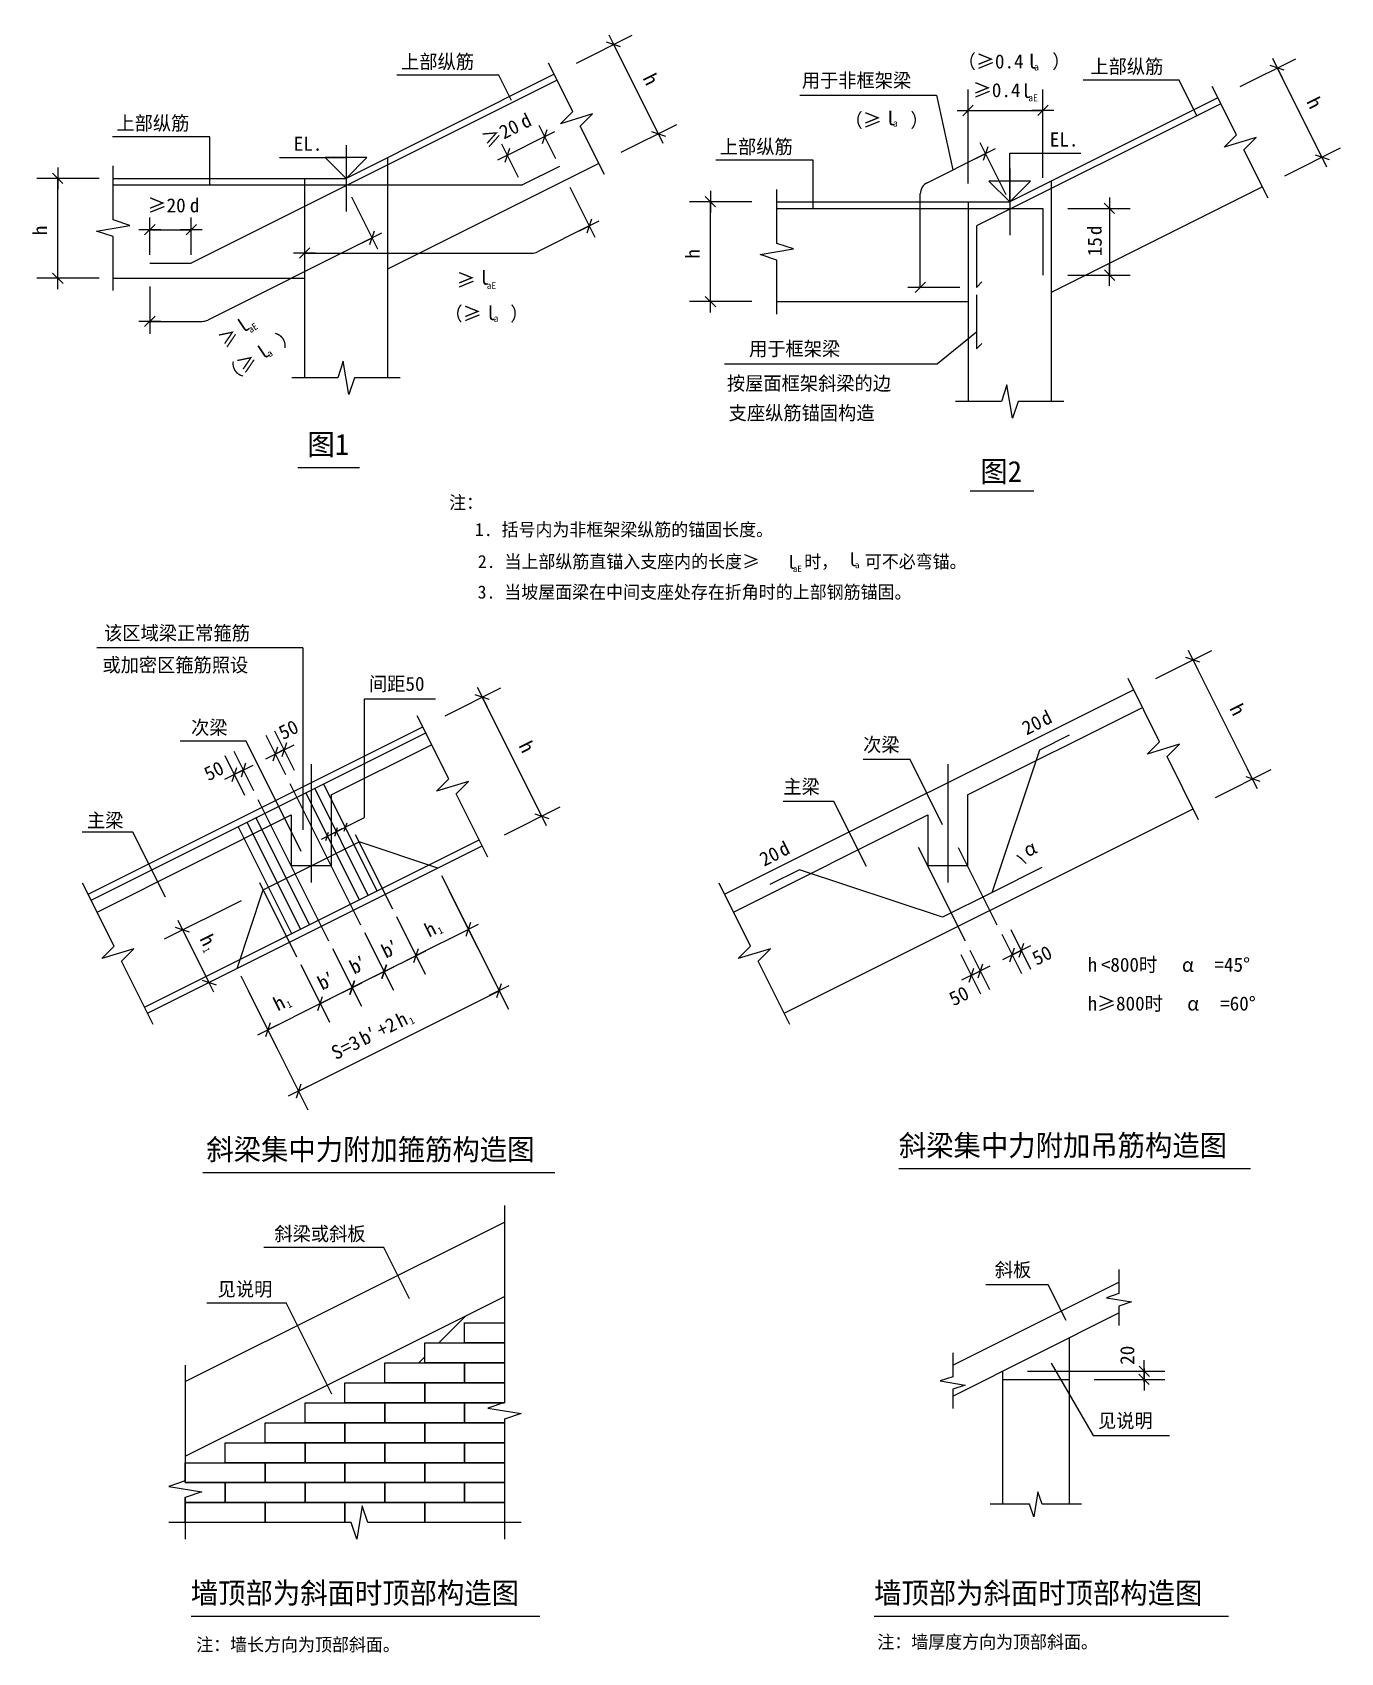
# Model space of a CAD drawing. Header units: metres. Extents: x 2570 to 18306, y -5247 to 14240.
import ezdxf

# ---------------------------------------------------------------- set-up
doc = ezdxf.new("R2010")
doc.units = ezdxf.units.M
for name, color, linetype in [('BAR', 2, 'Continuous'), ('DOTE', 1, 'Continuous'), ('PUB_DIM', 3, 'Continuous'), ('PUB_TEXT', 7, 'Continuous'), ('SLAB', 3, 'Continuous'), ('TXT', 7, 'Continuous'), ('WALL', 7, 'Continuous')]:
    doc.layers.add(name, color=color, linetype=linetype)
pattern_1 = [(45, (0, 0), (-1122.53, 1122.53), [])]

# ---------------------------------------------------------------- blocks, each defined once
blk = doc.blocks.new('_DIMX')
at = {"color": 4}
blk.add_line((131.93, 0), (-131.93, 0), dxfattribs=at)
at = {"color": 1}
blk.add_lwpolyline([(-61.27, -61.27), (64.07, 64.07)], dxfattribs=at)

msp = doc.modelspace()

# ---------------------------------------------------------------- hatches: boundary and pattern name
h = msp.add_hatch()
h.set_pattern_fill('AN33C', scale=500)
h.set_pattern_definition(pattern_1)
h.paths.add_polyline_path([(4409.68, -2882.84), (4409.68, -2962.84), (4889.68, -2962.84), (4889.68, -2722.84), (5369.68, -2722.84), (5369.68, -2482.84), (5849.68, -2482.84), (5849.68, -2242.84), (6329.68, -2242.84), (6329.68, -2002.84), (6809.68, -2002.84), (6809.68, -1762.84), (7289.68, -1762.84), (7289.68, -1522.84), (7769.68, -1522.84), (7769.68, -1282.84), (8249.68, -1282.84), (8249.68, -962.84)])
h = msp.add_hatch()
h.set_pattern_fill('AN33C', scale=500)
h.set_pattern_definition(pattern_1)
h.paths.add_polyline_path([(14640.19, -1662.61), (14240.19, -1862.61), (14240.19, -1962.61), (14640.19, -1962.61)])
h.paths.add_polyline_path([(14640.19, -1662.61), (14640.19, -1962.61), (15040.19, -1962.61), (15040.19, -1462.61)])

# ---------------------------------------------------------------- linework, layer by layer
at = {"layer": 'BAR'}
for p, q in [((8882.92, 13665.25), (4481.63, 11464.61)), ((16866.09, 13382.63), (13925.91, 11912.54)), ((8910.75, 12628.22), (8463.54, 12404.61)), ((3542.75, 12404.61), (8463.54, 12404.61)), ((11525.91, 12121.99), (14725.91, 12121.99)), ((14725.91, 12121.99), (14725.91, 11321.99)), ((13925.91, 11912.54), (13925.91, 11173.28)), ((3981.63, 11464.61), (4481.63, 11464.61)), ((13992.08, 11239.45), (13925.91, 11173.28)), ((13925.91, 11084.31), (13925.91, 10434.02)), ((13992.08, 10500.19), (13925.91, 10434.02)), ((3276.32, 3803.03), (7301.24, 5815.49)), ((14686.56, 5612.16), (15044.33, 5791.05)), ((14114.44, 3895.81), (14686.56, 5612.16)), ((6502.92, 3806.36), (5858.93, 5094.34)), ((6610.25, 3860.03), (5966.27, 5148)), ((6717.58, 3913.69), (6073.6, 5201.67)), ((5689.6, 3399.7), (5045.61, 4687.68)), ((5796.93, 3453.37), (5152.94, 4741.34)), ((5904.26, 3507.03), (5260.27, 4795.01)), ((3920.31, 2515.06), (7945.23, 4527.52)), ((11799.42, 4168.59), (11441.65, 3989.71)), ((13515.78, 3596.47), (11799.42, 4168.59)), ((14114.44, 3895.81), (13515.78, 3596.47))]:
    msp.add_line(p, q, dxfattribs=at)
at = {"layer": 'DOTE'}
for p, q in [((6342.75, 12884.61), (6342.75, 12084.61)), ((14325.91, 12601.99), (14325.91, 11801.99)), ((5923.83, 5439.83), (5923.83, 4016.23)), ((13580.06, 5439.83), (13580.06, 4016.23)), ((6520.81, 3502.26), (5671.1, 5201.67)), ((6136.81, 3310.26), (5287.1, 5009.67)), ((6904.81, 3694.26), (6458.38, 4587.11)), ((13793.05, 3310.26), (13229.82, 4436.71)), ((14177.05, 3502.26), (13711.7, 4432.96)), ((5752.81, 3118.26), (5306.38, 4011.11))]:
    msp.add_line(p, q, dxfattribs=at)
at = {"layer": 'PUB_DIM'}
for p, q in [((9115.47, 13870.97), (9786.29, 14206.38)), ((10098.9, 13022.16), (9563.13, 14093.68)), ((17098.64, 13588.35), (17769.46, 13923.76)), ((8182.08, 13724.67), (6955.81, 13724.67)), ((8333.92, 13420.98), (8182.08, 13724.67)), ((16363.17, 13666.23), (15209.48, 13666.23)), ((16577.19, 13238.18), (16363.17, 13666.23)), ((18082.06, 12739.54), (17546.3, 13811.06)), ((11801.16, 13483.71), (13447.35, 13483.71)), ((13447.35, 13483.71), (13643.27, 12587.39)), ((13825.91, 12421.99), (13825.91, 13551.99)), ((14725.91, 12489.32), (14725.91, 13551.99)), ((13826.91, 13301.99), (14724.91, 13301.99)), ((8866.03, 12717.66), (8664.78, 13120.15)), ((9652.13, 12797.66), (10322.95, 13133.07)), ((4705.28, 12984.61), (3531.9, 12984.61)), ((4705.28, 12404.61), (4705.28, 12984.61)), ((8418.82, 12494.05), (8217.57, 12896.54)), ((8284.65, 12762.38), (8731.87, 12985.99)), ((13968.14, 12917.53), (14281.19, 12291.43)), ((5542.75, 12734.61), (6342.75, 12734.61)), ((6592.75, 12734.61), (6092.75, 12734.61)), ((6092.75, 12734.61), (6342.75, 12484.61)), ((6342.75, 12484.61), (6592.75, 12734.61)), ((11962.91, 12701.99), (10789.53, 12701.99)), ((11962.91, 12121.99), (11962.91, 12701.99)), ((13333.58, 12432.54), (14035.22, 12783.36)), ((14325.91, 12786.87), (15182.98, 12786.87)), ((14325.91, 12201.99), (14325.91, 12786.87)), ((17635.29, 12515.04), (18306.11, 12850.45)), ((3374.94, 12484.61), (2624.94, 12484.61)), ((2874.94, 11285.61), (2874.94, 12483.61)), ((9035.97, 12377.78), (9335.6, 11778.51)), ((13250.66, 11173.28), (13250.66, 12298.38)), ((14075.91, 12451.99), (14325.91, 12201.99)), ((14575.91, 12451.99), (14075.91, 12451.99)), ((14325.91, 12201.99), (14575.91, 12451.99)), ((6409.83, 12261), (6722.88, 11634.9)), ((11225.91, 12201.99), (10475.91, 12201.99)), ((10725.91, 11002.99), (10725.91, 12200.99)), ((15025.91, 12121.99), (15775.91, 12121.99)), ((15525.91, 12120.99), (15525.91, 11322.99)), ((3981.63, 11564.61), (3981.63, 12014.61)), ((4481.63, 11564.61), (4481.63, 12014.61)), ((9268.52, 11912.67), (8644.06, 11600.45)), ((3981.63, 11864.61), (4481.63, 11864.61)), ((6655.8, 11769.07), (4678.55, 10780.45)), ((5842.75, 11781.38), (5842.75, 11474.67)), ((5842.75, 11584.61), (8576.98, 11584.61)), ((15025.91, 11321.99), (15775.91, 11321.99)), ((3374.94, 11284.61), (2624.94, 11284.61)), ((3981.63, 11184.61), (3981.63, 10614.61)), ((13725.91, 11173.28), (13100.66, 11173.28)), ((11225.91, 11001.99), (10475.91, 11001.99)), ((3981.63, 10764.61), (4611.47, 10764.61)), ((13925.91, 10635.64), (13457.34, 10253.71)), ((10895.06, 10253.71), (13457.34, 10253.71)), ((5823.83, 6837.18), (3345.73, 6837.18)), ((5823.83, 6837.18), (5823.83, 4649.14)), ((16084.46, 6468.42), (16755.28, 6803.83)), ((17246.77, 5261.84), (16532.12, 6691.14)), ((7533.8, 6021.21), (8204.62, 6356.62)), ((8696.1, 4814.63), (7981.46, 6243.92)), ((6564.2, 4796.73), (6564.2, 6226.18)), ((6564.2, 6226.18), (7419.9, 6226.18)), ((5140.91, 5714.18), (4348.92, 5714.18)), ((5803.39, 4389.22), (5140.91, 5714.18)), ((5617.44, 5309), (5380.42, 5783.05)), ((5724.77, 5362.67), (5487.75, 5836.71)), ((5126.11, 5063.33), (4889.08, 5537.38)), ((5233.44, 5117), (4996.42, 5591.05)), ((5491.32, 5558.99), (5490.43, 5558.55)), ((5599.55, 5613.11), (5492.22, 5559.44)), ((5600.44, 5613.55), (5601.34, 5614)), ((13127.53, 5494.12), (12562.02, 5494.12)), ((13519.17, 4710.84), (13127.53, 5494.12)), ((4999.99, 5313.33), (4999.1, 5312.88)), ((5108.22, 5367.44), (5000.89, 5313.77)), ((5109.11, 5367.89), (5110.01, 5368.33)), ((16800, 5037.34), (17470.82, 5372.75)), ((8249.34, 4590.13), (8920.16, 4925.54)), ((12211.31, 4989.16), (11602.29, 4989.16)), ((12602.95, 4205.88), (12211.31, 4989.16)), ((6119.03, 4574.15), (6564.2, 4796.73)), ((3779.74, 4621.14), (3170.72, 4621.14)), ((4171.38, 3837.86), (3779.74, 4621.14)), ((7491.17, 4099.24), (8295.79, 2490.01)), ((14713.1, 4195.14), (14114.44, 3895.81)), ((7580.62, 3920.36), (7927.35, 3226.89)), ((5079.5, 3794.06), (4154.98, 3331.8)), ((6949.53, 3604.81), (7296.27, 2911.35)), ((6949.53, 3604.81), (7296.27, 2911.35)), ((4379.03, 3442.71), (4693.68, 2813.42)), ((6565.53, 3412.81), (6912.27, 2719.35)), ((6565.53, 3412.81), (6912.27, 2719.35)), ((7814.65, 3450.05), (7185.36, 3135.4)), ((14230.71, 3394.93), (14467.74, 2920.88)), ((14338.04, 3448.59), (14575.07, 2974.55)), ((5395.04, 3162.98), (4470.52, 2700.72)), ((6181.53, 3220.81), (6528.27, 2527.35)), ((6181.53, 3220.81), (6528.27, 2527.35)), ((6800.46, 2942.95), (7184.46, 3134.95)), ((7185.36, 3135.4), (7186.25, 3135.85)), ((13739.38, 3149.26), (13976.41, 2675.21)), ((13846.71, 3202.93), (14083.74, 2728.88)), ((14355.04, 3144.04), (14354.14, 3143.59)), ((14463.26, 3198.15), (14355.93, 3144.49)), ((14464.16, 3198.6), (14465.05, 3199.05)), ((5797.53, 3028.81), (6144.27, 2335.35)), ((5797.53, 3028.81), (6144.27, 2335.35)), ((6800.46, 2942.95), (6416.46, 2750.95)), ((6799.57, 2942.51), (6798.67, 2942.06)), ((6801.36, 2943.4), (6802.25, 2943.85)), ((13864.6, 2898.82), (13971.93, 2952.49)), ((13972.83, 2952.93), (13973.72, 2953.38)), ((5077.01, 2892.16), (5881.62, 1282.93)), ((6032.46, 2558.95), (6416.46, 2750.95)), ((6415.57, 2750.51), (6414.67, 2750.06)), ((6417.36, 2751.4), (6418.25, 2751.85)), ((13863.71, 2898.37), (13862.81, 2897.93)), ((5166.45, 2713.27), (5513.18, 2019.81)), ((5402.27, 2243.86), (6031.57, 2558.51)), ((5770.71, 1506.98), (8183.09, 2713.17)), ((6031.57, 2558.51), (6030.67, 2558.06)), ((4668.09, -1041.41), (5621.82, -1041.41)), ((14540.19, -1862.61), (16192.56, -1862.61)), ((14826.42, -1764.56), (15330.05, -2636.86)), ((15942.56, -1861.61), (15942.56, -1860.61)), ((15942.56, -1962.61), (15942.56, -1862.61)), ((15340.19, -1962.61), (16192.56, -1962.61)), ((15942.56, -1963.61), (15942.56, -1964.61)), ((15330.05, -2636.86), (16246.2, -2636.86))]:
    msp.add_line(p, q, dxfattribs=at)
for points in [[(9450.88, 12529.33), (9160.19, 13110.71), (9309.27, 13259.78), (8921.68, 13140.52), (9070.75, 13289.59), (8780.06, 13870.97)], [(17434.05, 12246.71), (17143.36, 12828.09), (17292.43, 12977.16), (16904.84, 12857.9), (17053.92, 13006.97), (16763.23, 13588.35)], [(3542.75, 11134.61), (3542.75, 11784.61), (3342.75, 11851.28), (3742.75, 11917.94), (3542.75, 11984.61), (3542.75, 12634.61)], [(11525.91, 10851.99), (11525.91, 11501.99), (11325.91, 11568.65), (11725.91, 11635.32), (11525.91, 11701.99), (11525.91, 12351.99)], [(6992.75, 10084.61), (6442.75, 10084.61), (6376.08, 9884.61), (6309.42, 10284.61), (6242.75, 10084.61), (5692.75, 10084.61)], [(14975.91, 9801.99), (14425.91, 9801.99), (14359.25, 9601.99), (14292.58, 10001.99), (14225.91, 9801.99), (13675.91, 9801.99)], [(16598.76, 4769.01), (16218.62, 5529.28), (16367.69, 5678.35), (15980.11, 5559.09), (16129.18, 5708.16), (15749.05, 6468.42)], [(8048.09, 4321.8), (7667.96, 5082.06), (7817.03, 5231.13), (7429.45, 5111.88), (7578.52, 5260.95), (7198.38, 6021.21)], [(4023.17, 2309.34), (3643.04, 3069.6), (3792.11, 3218.67), (3404.52, 3099.42), (3553.59, 3248.49), (3173.46, 4008.75)], [(11679.41, 2309.34), (11299.27, 3069.6), (11448.35, 3218.67), (11060.76, 3099.42), (11209.83, 3248.49), (10829.7, 4008.75)], [(8249.68, 131.59), (8249.68, -2239.64), (8049.68, -2306.31), (8449.68, -2372.97), (8249.68, -2439.64), (8249.68, -3882.84)], [(15640.19, -639.93), (15640.19, -928.89), (15490.19, -978.89), (15790.19, -1028.89), (15640.19, -1078.89), (15640.19, -1312.61)], [(13640.19, -1639.93), (13640.19, -1928.89), (13490.19, -1978.89), (13790.19, -2028.89), (13640.19, -2078.89), (13640.19, -2312.61)], [(4409.68, -1788.41), (4409.68, -3181.76), (4209.68, -3248.43), (4609.68, -3315.1), (4409.68, -3381.76), (4409.68, -3882.84)], [(15190.19, -3462.61), (14715.19, -3462.61), (14665.19, -3312.61), (14615.19, -3612.61), (14565.19, -3462.61), (14090.19, -3462.61)], [(8449.68, -3682.84), (6604.76, -3682.84), (6538.09, -3482.84), (6471.42, -3882.84), (6404.76, -3682.84), (4209.68, -3682.84)]]:
    msp.add_lwpolyline(points, dxfattribs=at)
for centre, radius, start, end in [((13400.66, 12298.38), 150, 116.57, 180), ((8576.98, 11734.61), 150, 270, 296.57), ((4611.47, 10914.61), 150, 270, 296.57), ((14137.3, 3910.83), 509.27, 40.59, 57.49)]:
    msp.add_arc(centre, radius, start, end, dxfattribs=at)
at = {"layer": 'PUB_TEXT'}
for p, q in [((5765.11, 9008.2), (6503.96, 9008.2)), ((13848.73, 8725.58), (14614.54, 8725.58)), ((4619.97, 527.72), (8856.33, 527.72)), ((12992.49, 576.32), (17222.85, 576.32)), ((4479.32, -4807.18), (8674.49, -4807.18)), ((12695.25, -4807.18), (16956.49, -4807.18))]:
    msp.add_line(p, q, dxfattribs=at)
at = {"layer": 'SLAB'}
for p, q in [((6796.76, -375.33), (5352.27, -375.33)), ((7105.84, -993.49), (6796.76, -375.33)), ((14790.12, -822.03), (14040.43, -822.03)), ((15004.65, -1251.1), (14790.12, -822.03)), ((6170.66, -2139.1), (5621.82, -1041.41)), ((7769.68, -2482.84), (7769.68, -2242.84)), ((7769.68, -2242.84), (8249.68, -2242.84)), ((8249.68, -2482.84), (7769.68, -2482.84)), ((8249.68, -2437.1), (8249.68, -2482.84)), ((4409.68, -3202.84), (4409.68, -2962.84)), ((4409.68, -2962.84), (5369.68, -2962.84)), ((5369.68, -2962.84), (5369.68, -3202.84)), ((4409.68, -3202.84), (4889.68, -3202.84)), ((5369.68, -3202.84), (4409.68, -3202.84)), ((4889.68, -3202.84), (4889.68, -3442.84)), ((4409.68, -3442.84), (4409.68, -3379.25)), ((4889.68, -3442.84), (4409.68, -3442.84)), ((6329.68, -3682.84), (6329.68, -3442.84)), ((6329.68, -3442.84), (7289.68, -3442.84)), ((7289.68, -3442.84), (7289.68, -3682.84)), ((7289.68, -3682.84), (6607.61, -3682.84))]:
    msp.add_line(p, q, dxfattribs=at)
for points in [[(7769.68, -1522.84), (7769.68, -1282.84), (8249.68, -1282.84), (8249.68, -1522.84)], [(7289.68, -1762.84), (7289.68, -1522.84), (8249.68, -1522.84), (8249.68, -1762.84)], [(6809.68, -2002.84), (6809.68, -1762.84), (7769.68, -1762.84), (7769.68, -2002.84)], [(7769.68, -2002.84), (7769.68, -1762.84), (8249.68, -1762.84), (8249.68, -2002.84)], [(6329.68, -2242.84), (6329.68, -2002.84), (7289.68, -2002.84), (7289.68, -2242.84)], [(7289.68, -2242.84), (7289.68, -2002.84), (8249.68, -2002.84), (8249.68, -2242.84)], [(5849.68, -2482.84), (5849.68, -2242.84), (6809.68, -2242.84), (6809.68, -2482.84)], [(6809.68, -2482.84), (6809.68, -2242.84), (7769.68, -2242.84), (7769.68, -2482.84)], [(5369.68, -2722.84), (5369.68, -2482.84), (6329.68, -2482.84), (6329.68, -2722.84)], [(6329.68, -2722.84), (6329.68, -2482.84), (7289.68, -2482.84), (7289.68, -2722.84)], [(7289.68, -2722.84), (7289.68, -2482.84), (8249.68, -2482.84), (8249.68, -2722.84)], [(4889.68, -2962.84), (4889.68, -2722.84), (5849.68, -2722.84), (5849.68, -2962.84)], [(5849.68, -2962.84), (5849.68, -2722.84), (6809.68, -2722.84), (6809.68, -2962.84)], [(6809.68, -2962.84), (6809.68, -2722.84), (7769.68, -2722.84), (7769.68, -2962.84)], [(7769.68, -2962.84), (7769.68, -2722.84), (8249.68, -2722.84), (8249.68, -2962.84)], [(5369.68, -3202.84), (5369.68, -2962.84), (6329.68, -2962.84), (6329.68, -3202.84)], [(6329.68, -3202.84), (6329.68, -2962.84), (7289.68, -2962.84), (7289.68, -3202.84)], [(7289.68, -3202.84), (7289.68, -2962.84), (8249.68, -2962.84), (8249.68, -3202.84)], [(4889.68, -3442.84), (4889.68, -3202.84), (5849.68, -3202.84), (5849.68, -3442.84)], [(5849.68, -3442.84), (5849.68, -3202.84), (6809.68, -3202.84), (6809.68, -3442.84)], [(6809.68, -3442.84), (6809.68, -3202.84), (7769.68, -3202.84), (7769.68, -3442.84)], [(7769.68, -3442.84), (7769.68, -3202.84), (8249.68, -3202.84), (8249.68, -3442.84)], [(4409.68, -3682.84), (4409.68, -3442.84), (5369.68, -3442.84), (5369.68, -3682.84)], [(5369.68, -3682.84), (5369.68, -3442.84), (6329.68, -3442.84), (6329.68, -3682.84)], [(7289.68, -3682.84), (7289.68, -3442.84), (8249.68, -3442.84), (8249.68, -3682.84)]]:
    msp.add_lwpolyline(points, close=True, dxfattribs=at)
at = {"layer": 'WALL'}
for p, q in [((8847.15, 13736.81), (6342.75, 12484.61)), ((16830.31, 13454.18), (14325.91, 12201.99)), ((6842.75, 12734.61), (6842.75, 11392.97)), ((3542.75, 12484.61), (6342.75, 12484.61)), ((5842.75, 12484.61), (5842.75, 11284.61)), ((9383.8, 12663.49), (6842.75, 11392.97)), ((14825.91, 12451.99), (14825.91, 11110.35)), ((17366.97, 12380.87), (14825.91, 11110.35)), ((11525.91, 12201.99), (14325.91, 12201.99)), ((13825.91, 12201.99), (13825.91, 11001.99)), ((6842.75, 11392.97), (6842.75, 10084.61)), ((3542.75, 11284.61), (5842.75, 11284.61)), ((5842.75, 11284.61), (5842.75, 10084.61)), ((14825.91, 11110.35), (14825.91, 9801.99)), ((11525.91, 11001.99), (13825.91, 11001.99)), ((13825.91, 11001.99), (13825.91, 9801.99)), ((10896.78, 3874.59), (15816.13, 6334.26)), ((13820.06, 5067.9), (15923.46, 6119.6)), ((3240.54, 3874.59), (7265.47, 5887.05)), ((6163.83, 5067.9), (7372.8, 5672.38)), ((6163.83, 5067.9), (6163.83, 4216.23)), ((13820.06, 5067.9), (13820.06, 4216.23)), ((11612.32, 2443.5), (16531.67, 4903.18)), ((3347.88, 3659.92), (5683.83, 4827.9)), ((5683.83, 4827.9), (5683.83, 4216.23)), ((11004.11, 3659.92), (13340.06, 4827.9)), ((13340.06, 4827.9), (13340.06, 4216.23)), ((5347.83, 3928.23), (6499.83, 4504.23)), ((7446.45, 4188.68), (6499.83, 4504.23)), ((3956.09, 2443.5), (7981.01, 4455.96)), ((6163.83, 4216.23), (5683.83, 4216.23)), ((13820.06, 4216.23), (13340.06, 4216.23)), ((5032.28, 2981.6), (5347.83, 3928.23)), ((4409.68, -1988.41), (8249.68, -68.41)), ((4409.68, -2882.84), (8249.68, -962.84)), ((13640.19, -1789.93), (15640.19, -789.93)), ((13640.19, -2162.61), (15640.19, -1162.61)), ((15040.19, -1462.61), (15040.19, -1962.61)), ((14240.19, -1862.61), (14240.19, -1962.61)), ((14240.19, -1962.61), (14240.19, -3462.61)), ((14240.19, -1962.61), (15040.19, -1962.61)), ((15040.19, -1962.61), (15040.19, -3462.61))]:
    msp.add_line(p, q, dxfattribs=at)

# ---------------------------------------------------------------- block references
at = {"layer": 'PUB_DIM'}
for p, rotation in [((9562.69, 14094.58), 116.57), ((17545.85, 13811.96), 116.57), ((13825.91, 13301.99), 180), ((8731.87, 12985.99), 26.57), ((10099.34, 13021.27), 296.57), ((8284.65, 12762.38), 26.57), ((14035.22, 12783.36), 206.57), ((18082.51, 12738.64), 296.57), ((2874.94, 12484.61), 90), ((10725.91, 12201.99), 90), ((15525.91, 12121.99), 90), ((9268.52, 11912.67), 206.57), ((6655.8, 11769.07), 206.57), ((2874.94, 11284.61), 270), ((15525.91, 11321.99), 270), ((10725.91, 11001.99), 270), ((16531.67, 6692.03), 116.57), ((7981.01, 6244.82), 116.57), ((5492.22, 5559.44), 26.57), ((5599.55, 5613.11), 206.57), ((5108.22, 5367.44), 206.57), ((5000.89, 5313.77), 26.57), ((17247.22, 5260.95), 296.57), ((8696.55, 4813.73), 296.57), ((4378.59, 3443.61), 116.57), ((7815.55, 3450.5), 26.57), ((7184.46, 3134.95), 206.57), ((7184.46, 3134.95), 206.57), ((14355.93, 3144.49), 26.57), ((14463.26, 3198.15), 206.57), ((4694.13, 2812.52), 296.57), ((6800.46, 2942.95), 26.57), ((6800.46, 2942.95), 206.57), ((13864.6, 2898.82), 26.57), ((13971.93, 2952.49), 206.57), ((6416.46, 2750.95), 26.57), ((6416.46, 2750.95), 206.57), ((8183.98, 2713.62), 26.57), ((6032.46, 2558.95), 26.57), ((6032.46, 2558.95), 26.57), ((5401.38, 2243.41), 206.57), ((5769.82, 1506.54), 206.57), ((15942.56, -1862.61), 270), ((15942.56, -1962.61), 90)]:
    msp.add_blockref('_DIMX', p, dxfattribs=dict(at, rotation=rotation))
for p in [(14725.91, 13301.99), (3981.63, 11864.61), (4481.63, 11864.61), (5842.75, 11584.61), (13250.66, 11173.28), (3981.63, 10764.61)]:
    msp.add_blockref('_DIMX', p, dxfattribs=at)
at = {"layer": 'PUB_DIM', "xscale": 0.6, "yscale": 0.6, "zscale": 0.6, "rotation": 26.57}
for p in [(6223.17, 4623.56), (6338.43, 4681.19), (6115.84, 4569.89)]:
    msp.add_blockref('_DIMX', p, dxfattribs=at)

# ---------------------------------------------------------------- texts
for s, height, rotation, p in [('h', 168.7, 296.57, (9908.04, 13690.82)), ('h', 168.7, 296.57, (17891.2, 13408.2)), ('h', 168.7, 90, (2746.62, 11800.19)), ('h', 168.7, 90, (10597.59, 11517.56)), ('h', 168.7, 296.57, (16966.47, 6109.39)), ('50', 168.7, 26.57, (5585.12, 5727.68)), ('h', 168.7, 296.57, (8415.8, 5662.17)), ('50', 168.7, 26.57, (4687.91, 5232.14)), ('h', 168.7, 26.57, (7341.01, 3352.52)), ('h', 168.7, 296.69, (4576.89, 3337.62)), ('b′', 168.7, 26.57, (6822.49, 3099.38)), ('1', 84, 26.57, (7471.15, 3388.45)), ('1', 84, 296.69, (4613.1, 3207.56)), ('b′', 168.7, 26.57, (6438.49, 2907.38)), ('50', 168.7, 26.57, (14649.63, 3013.34)), ('b′', 168.7, 26.57, (6054.49, 2715.38)), ('50', 168.7, 26.57, (13649.93, 2525.34)), ('h', 168.7, 26.57, (5522.24, 2464.63)), ('1', 84, 26.57, (5652.39, 2500.56)), ('+2', 168.7, 26.57, (6765.38, 2151.2)), ('h', 168.7, 26.57, (6998.33, 2266.57)), ('1', 84, 26.57, (7128.47, 2302.5)), ('=3', 168.7, 26.57, (6327.97, 1933.71)), ('b′', 168.7, 26.57, (6560.5, 2051.38)), ('S', 168.7, 26.57, (6219.48, 1878.39)), ('20', 168.7, 90, (15823.84, -1785.6))]:
    msp.add_text(s, height=height, rotation=rotation).set_placement(p)
at = {"layer": 'PUB_DIM'}
for p in [(5713.93, 12817.03), (14808.49, 12867.55)]:
    msp.add_text('EL.', height=168.7, dxfattribs=at).set_placement(p)
at = {"layer": 'PUB_TEXT'}
for s, p in [('图1', (5879.11, 9158.2)), ('图2', (13972.24, 8832.86)), ('斜梁集中力附加吊筋构造图', (12992.49, 726.32)), ('斜梁集中力附加箍筋构造图', (4662.97, 677.72)), ('墙顶部为斜面时顶部构造图', (4476.58, -4657.18)), ('墙顶部为斜面时顶部构造图', (12695.25, -4657.18))]:
    msp.add_text(s, height=253, dxfattribs=at).set_placement(p)
at = {"layer": 'TXT'}
for s, height, p in [('上部纵筋', 168.7, (7005.09, 13803.79)), ('（≥0.4   ）', 168.7, (13699.63, 13806.57)), ('l', 168.7, (14536.29, 13807.15)), ('a', 84, (14619.58, 13781.87)), ('上部纵筋', 168.7, (15296.12, 13745.34)), ('用于非框架梁', 168.7, (11825.42, 13578.79)), ('≥0.4', 168.7, (13881.48, 13461.09)), ('l', 168.7, (14466.84, 13451.86)), ('aE', 84, (14549.69, 13411.67)), ('上部纵筋', 168.7, (3581.18, 13063.73)), ('（≥   ）', 168.7, (12338.64, 13099.8)), ('l', 168.7, (12836.05, 13123.89)), ('a', 84, (12922.06, 13106.58)), ('上部纵筋', 168.7, (10838.8, 12781.1)), ('≥20', 168.7, (3954.85, 12075.59)), ('d', 168.7, (4463.71, 12075.59)), ('≥', 168.7, (7672.46, 11176.72)), ('l', 168.7, (7947.95, 11205.81)), ('aE', 84, (8034.31, 11154.66)), ('（≥   ）', 168.7, (7525.62, 10772.11)), ('l', 168.7, (8028.12, 10780.12)), ('a', 84, (8118.53, 10759.77)), ('用于框架梁', 168.7, (11190.32, 10350.58)), ('按屋面框架斜梁的边', 168.7, (10924.51, 9935.46)), ('支座纵筋锚固构造', 168.7, (10945.45, 9578.84)), ('注：', 157, (7583.24, 8508.08)), ('1. 括号内为非框架梁纵筋的锚固长度。', 157, (7893.2, 8181.9)), ('2. 当上部纵筋直锚入支座内的长度≥     时，   可不必弯锚。', 157, (7928.3, 7797.27)), ('l', 157, (11645.61, 7788.9)), ('aE', 79, (11717.61, 7748.71)), ('l', 157, (12381.4, 7821.25)), ('a', 79, (12464.69, 7795.96)), ('3. 当坡屋面梁在中间支座处存在折角时的上部钢筋锚固。', 157, (7925.63, 7430.43)), ('该区域梁正常箍筋', 168.7, (3432.69, 6931.85)), ('或加密区箍筋照设', 168.7, (3412.5, 6547.43)), ('间距50', 168.7, (6618.89, 6320.84)), ('次梁', 168.7, (4479.12, 5795.27)), ('次梁', 168.7, (12563.13, 5588.79)), ('主梁', 168.7, (11603.4, 5083.83)), ('主梁', 168.7, (3227.37, 4678.81)), ('h', 168.7, (15263.37, 2942.05)), ('<800时      =45%%d', 168.7, (15421.65, 2942.05)), ('α', 168.7, (16397.81, 2942.05)), ('h', 168.7, (15263.37, 2475.54)), ('≥800时      =60%%d', 168.7, (15375.37, 2475.54)), ('α', 168.7, (16461.05, 2475.54)), ('斜梁或斜板', 168.7, (5481.16, -293.43)), ('斜板', 168.7, (14145.85, -727.37)), ('见说明', 168.7, (4797.84, -959.51)), ('见说明', 168.7, (15387.42, -2542.2)), ('注：墙长方向为顶部斜面。', 157, (4540.67, -5229.61)), ('注：墙厚度方向为顶部斜面。', 157, (12733.48, -5197.04))]:
    msp.add_text(s, height=height, dxfattribs=at).set_placement(p)
for s, height, rotation, p in [('d', 168.7, 26.57, (8489.11, 13076.12)), ('≥20', 168.7, 26.57, (8034.63, 12847.69)), ('d', 168.7, 90, (15430.49, 11801.97)), ('15', 168.7, 90, (15432.49, 11547.91)), ('l', 168.7, 33.85, (5097.33, 10614.69)), ('aE', 84, 33.85, (5197.54, 10620.31)), ('≥', 168.7, 33.85, (4884.73, 10437.09)), ('（≥   ）', 168.7, 33.85, (4925.05, 10008.76)), ('l', 168.7, 33.85, (5337.93, 10295.29)), ('a', 84, 33.85, (5424.35, 10328.74)), ('α', 168.7, 26.57, (14540.68, 4316.06))]:
    msp.add_text(s, height=height, rotation=rotation, dxfattribs=at).set_placement(p)
at = {"layer": 'WALL'}
for s, p in [('d', (14750.32, 5894.92)), ('20', (14527.31, 5782.62)), ('d', (11595.8, 4320.4)), ('20', (11371.01, 4204.47))]:
    msp.add_text(s, height=168.7, rotation=26.57, dxfattribs=at).set_placement(p)

doc.saveas('drawing.dxf')
